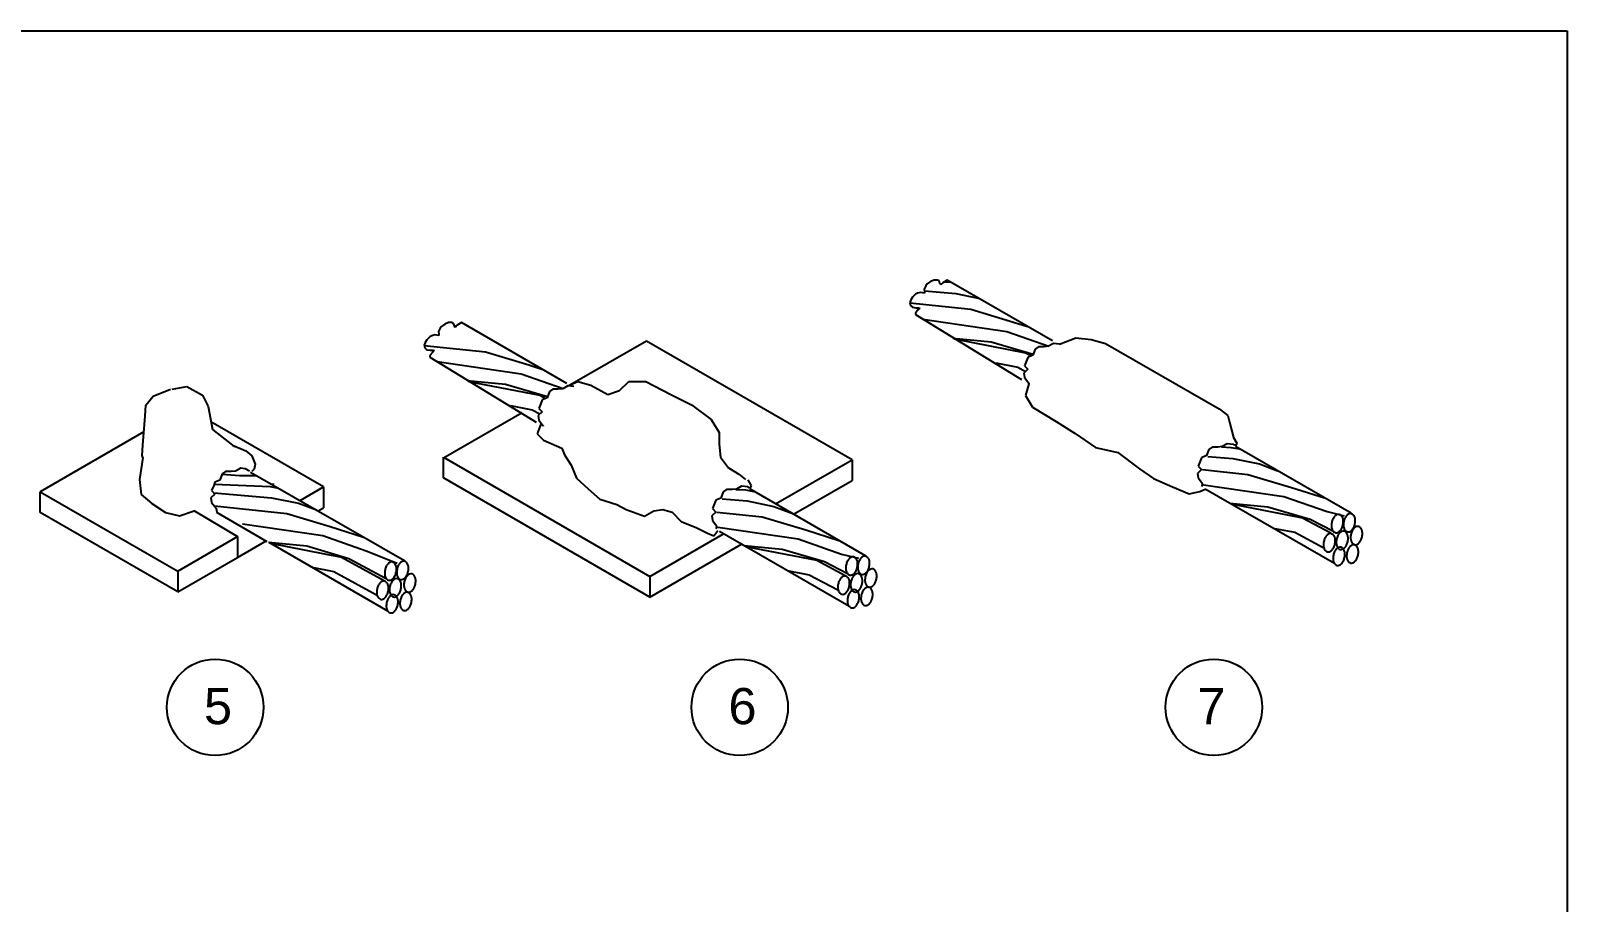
# Model space of a CAD drawing. Header units: millimetres. Extents: x 2046 to 14753, y 2361 to 29276.
# Drawn here: x 7503 to 8039, y 9559 to 9863 of the extents above; entities that cross this region are included whole.
import ezdxf
from ezdxf.enums import TextEntityAlignment as Align

# ---------------------------------------------------------------- set-up
doc = ezdxf.new("R2010")
doc.units = ezdxf.units.MM
doc.layers.add('DETAYLAR', color=7, linetype='Continuous')
doc.styles.add('ELEKTRIK', font='arial.ttf', dxfattribs={"height": 0.2})

msp = doc.modelspace()

# ---------------------------------------------------------------- linework, layer by layer
at = {"layer": 'DETAYLAR', "color": 4, "linetype": 'Continuous'}
for p, q in [((7026.924, 9862.618), (8038.859, 9862.618)), ((8038.859, 9862.618), (8038.859, 9255.122))]:
    msp.add_line(p, q, dxfattribs=at)
at = {"layer": 'DETAYLAR', "color": 4}
for p, q in [((7811.819, 9770.751), (7810.751, 9769.747)), ((7812.51, 9771.128), (7811.819, 9770.751)), ((7813.515, 9771.379), (7812.51, 9771.128)), ((7814.897, 9771.191), (7813.515, 9771.379)), ((7815.337, 9773.702), (7814.771, 9772.572)), ((7814.771, 9772.572), (7814.897, 9771.693)), ((7814.897, 9771.693), (7814.897, 9771.191)), ((7815.839, 9774.392), (7815.337, 9773.702)), ((7816.97, 9775.208), (7815.839, 9774.392)), ((7818.226, 9775.71), (7816.97, 9775.208)), ((7819.42, 9775.71), (7818.226, 9775.71)), ((7819.985, 9775.397), (7819.42, 9775.71)), ((7820.299, 9774.58), (7819.985, 9775.397)), ((7820.55, 9774.016), (7820.299, 9774.58)), ((7821.304, 9774.769), (7820.55, 9774.016)), ((7822.749, 9775.71), (7821.304, 9774.769)), ((7822.769, 9775.716), (7822.749, 9775.71)), ((7859.49, 9754.516), (7822.769, 9775.716)), ((7810.123, 9768.805), (7809.809, 9767.801)), ((7809.809, 9767.801), (7809.997, 9766.859)), ((7809.997, 9766.859), (7810.751, 9766.232)), ((7810.751, 9769.747), (7810.123, 9768.805)), ((7810.751, 9766.232), (7811.882, 9766.043)), ((7812.636, 9765.29), (7811.819, 9764.223)), ((7811.882, 9766.043), (7812.761, 9766.043)), ((7813.326, 9765.98), (7812.636, 9765.29)), ((7812.761, 9766.043), (7813.326, 9765.98)), ((7647.755, 9760.405), (7646.624, 9759.589)), ((7649.011, 9760.907), (7647.755, 9760.405)), ((7650.205, 9760.907), (7649.011, 9760.907)), ((7650.77, 9760.594), (7650.205, 9760.907)), ((7651.084, 9759.777), (7650.77, 9760.594)), ((7652.089, 9759.966), (7651.335, 9759.212)), ((7653.534, 9760.907), (7652.089, 9759.966)), ((7653.554, 9760.913), (7653.534, 9760.907)), ((7690.275, 9739.712), (7653.554, 9760.913)), ((7811.819, 9764.223), (7811.746, 9763.675)), ((7811.746, 9763.675), (7848.755, 9741.056)), ((7641.536, 9754.944), (7640.908, 9754.002)), ((7642.604, 9755.948), (7641.536, 9754.944)), ((7643.295, 9756.325), (7642.604, 9755.948)), ((7644.3, 9756.576), (7643.295, 9756.325)), ((7645.682, 9756.388), (7644.3, 9756.576)), ((7646.122, 9758.899), (7645.556, 9757.769)), ((7645.556, 9757.769), (7645.682, 9756.89)), ((7645.682, 9756.89), (7645.682, 9756.388)), ((7646.624, 9759.589), (7646.122, 9758.899)), ((7651.335, 9759.212), (7651.084, 9759.777)), ((7861.983, 9753.371), (7867.578, 9755.627)), ((7867.578, 9755.627), (7872.94, 9754.957)), ((7872.94, 9754.957), (7877.968, 9753.617)), ((7640.908, 9754.002), (7640.594, 9752.998)), ((7640.594, 9752.998), (7640.782, 9752.056)), ((7640.782, 9752.056), (7641.536, 9751.428)), ((7641.536, 9751.428), (7642.667, 9751.24)), ((7642.604, 9749.42), (7642.531, 9748.872)), ((7643.421, 9750.487), (7642.604, 9749.42)), ((7642.667, 9751.24), (7643.546, 9751.24)), ((7644.112, 9751.177), (7643.421, 9750.487)), ((7643.546, 9751.24), (7644.112, 9751.177)), ((7718.058, 9754.462), (7691.379, 9739.075)), ((7789.655, 9713.125), (7718.058, 9754.462)), ((7852.622, 9749.513), (7850.864, 9748.732)), ((7853.403, 9751.66), (7852.622, 9749.513)), ((7854.575, 9752.441), (7853.403, 9751.66)), ((7856.529, 9752.441), (7854.575, 9752.441)), ((7858.091, 9752.636), (7856.529, 9752.441)), ((7859.849, 9753.612), (7858.091, 9752.636)), ((7861.983, 9753.371), (7859.849, 9753.612)), ((7877.968, 9753.617), (7917.517, 9730.841)), ((7642.531, 9748.872), (7679.54, 9726.253)), ((7850.864, 9744.632), (7849.496, 9743.266)), ((7850.473, 9747.56), (7849.691, 9745.804)), ((7849.691, 9745.804), (7850.864, 9744.632)), ((7850.864, 9748.732), (7850.473, 9747.56)), ((7552.802, 9737.664), (7557.833, 9738.578)), ((7557.833, 9738.578), (7563.299, 9735.599)), ((7690.634, 9738.809), (7688.876, 9737.833)), ((7690.634, 9738.809), (7694.065, 9740.409)), ((7692.768, 9738.568), (7690.634, 9738.809)), ((7694.065, 9740.409), (7698.629, 9739.04)), ((7698.629, 9739.04), (7704.562, 9735.848)), ((7708.67, 9737.216), (7711.865, 9740.409)), ((7711.865, 9740.409), (7717.798, 9740.409)), ((7717.798, 9740.409), (7726.47, 9735.848)), ((7849.496, 9743.266), (7849.691, 9741.704)), ((7849.691, 9741.704), (7851.254, 9739.752)), ((7851.212, 9739.583), (7850.076, 9735.497)), ((7851.254, 9739.752), (7851.212, 9739.583)), ((7543.559, 9732.133), (7546.206, 9735.259)), ((7546.206, 9735.259), (7552.222, 9737.664)), ((7563.299, 9735.599), (7565.286, 9731.627)), ((7681.649, 9733.929), (7681.258, 9732.757)), ((7683.407, 9734.71), (7681.649, 9733.929)), ((7684.188, 9736.857), (7683.407, 9734.71)), ((7685.36, 9737.638), (7684.188, 9736.857)), ((7687.314, 9737.638), (7685.36, 9737.638)), ((7688.876, 9737.833), (7687.314, 9737.638)), ((7704.562, 9735.848), (7708.67, 9737.216)), ((7726.47, 9735.848), (7733.773, 9732.199)), ((7850.076, 9735.497), (7852.557, 9731.366)), ((7542.597, 9718.186), (7543.319, 9728.286)), ((7543.319, 9728.286), (7543.559, 9732.133)), ((7565.286, 9731.627), (7566.776, 9723.683)), ((7674.714, 9729.464), (7647.268, 9713.635)), ((7681.649, 9729.829), (7680.281, 9728.463)), ((7680.281, 9728.463), (7680.477, 9726.901)), ((7681.258, 9732.757), (7680.477, 9731)), ((7680.477, 9731), (7681.649, 9729.829)), ((7733.773, 9732.199), (7740.619, 9727.182)), ((7852.557, 9731.366), (7860.824, 9726.409)), ((7917.517, 9730.841), (7920.534, 9728.497)), ((7920.534, 9728.497), (7921.204, 9726.152)), ((7542.929, 9722.841), (7506.773, 9701.967)), ((7605.54, 9703.606), (7566.292, 9726.266)), ((7566.776, 9723.683), (7573.732, 9718.221)), ((7681.285, 9725.813), (7679.916, 9722.164)), ((7680.477, 9726.901), (7682.039, 9724.949)), ((7682.039, 9724.949), (7681.997, 9724.78)), ((7740.619, 9727.182), (7743.357, 9722.62)), ((7743.357, 9722.62), (7743.357, 9718.515)), ((7860.824, 9726.409), (7867.438, 9722.278)), ((7921.204, 9726.152), (7922.584, 9720.865)), ((7542.356, 9714.579), (7542.597, 9718.186)), ((7573.732, 9718.221), (7578.493, 9716.154)), ((7573.732, 9718.221), (7574.568, 9717.766)), ((7679.916, 9722.164), (7682.198, 9719.884)), ((7682.198, 9719.884), (7688.588, 9717.147)), ((7688.588, 9717.147), (7689.5, 9714.867)), ((7743.357, 9718.515), (7743.814, 9713.954)), ((7867.438, 9722.278), (7874.465, 9717.321)), ((7874.465, 9717.321), (7882.319, 9715.669)), ((7915.1, 9717.489), (7913.928, 9716.708)), ((7917.053, 9717.489), (7915.1, 9717.489)), ((7918.616, 9717.684), (7917.053, 9717.489)), ((7920.374, 9718.66), (7918.616, 9717.684)), ((7922.508, 9718.419), (7920.374, 9718.66)), ((7922.508, 9718.419), (7923.05, 9718.239)), ((7922.584, 9720.865), (7923.73, 9718.835)), ((7963.566, 9694.427), (7923.213, 9717.725)), ((7923.73, 9718.835), (7923.249, 9717.873)), ((7542.559, 9713.89), (7541.344, 9706.159)), ((7542.559, 9713.89), (7542.356, 9714.579)), ((7578.493, 9716.154), (7580.493, 9714.44)), ((7580.493, 9714.44), (7581.636, 9711.585)), ((7647.268, 9706.748), (7647.268, 9713.977)), ((7647.268, 9713.977), (7719.199, 9672.447)), ((7689.5, 9714.867), (7691.783, 9711.218)), ((7743.814, 9713.954), (7746.552, 9710.306)), ((7762.99, 9697.73), (7789.655, 9713.125)), ((7789.655, 9713.125), (7789.655, 9705.896)), ((7882.319, 9715.669), (7889.76, 9709.885)), ((7910.997, 9712.609), (7910.216, 9710.852)), ((7911.388, 9713.78), (7910.997, 9712.609)), ((7913.146, 9714.561), (7911.388, 9713.78)), ((7913.928, 9716.708), (7913.146, 9714.561)), ((7570.198, 9708.184), (7569.416, 9706.036)), ((7571.37, 9708.964), (7570.198, 9708.184)), ((7573.323, 9708.964), (7571.37, 9708.964)), ((7574.886, 9709.16), (7573.323, 9708.964)), ((7576.644, 9710.136), (7574.886, 9709.16)), ((7578.222, 9709.902), (7576.644, 9710.136)), ((7579.667, 9709.068), (7578.222, 9709.902)), ((7633.694, 9677.876), (7580.065, 9708.693)), ((7581.35, 9709.871), (7580.493, 9709.015)), ((7581.636, 9711.585), (7581.35, 9709.871)), ((7719.199, 9665.218), (7647.268, 9706.748)), ((7691.783, 9711.218), (7693.608, 9706.657)), ((7693.608, 9706.657), (7697.716, 9703.008)), ((7746.552, 9710.306), (7750.204, 9708.025)), ((7750.204, 9708.025), (7752.486, 9706.201)), ((7889.76, 9709.885), (7894.72, 9706.581)), ((7894.72, 9706.581), (7901.334, 9703.689)), ((7911.388, 9709.681), (7910.021, 9708.314)), ((7910.021, 9708.314), (7910.216, 9706.752)), ((7910.216, 9710.852), (7911.388, 9709.681)), ((7910.216, 9706.752), (7911.779, 9704.8)), ((7506.795, 9701.954), (7554.737, 9674.275)), ((7506.795, 9694.725), (7506.795, 9701.954)), ((7541.344, 9706.159), (7541.916, 9701.019)), ((7541.916, 9701.019), (7545.631, 9697.878)), ((7567.658, 9701.156), (7566.291, 9699.789)), ((7567.267, 9704.084), (7566.486, 9702.327)), ((7566.486, 9702.327), (7567.658, 9701.156)), ((7567.658, 9705.255), (7567.267, 9704.084)), ((7569.416, 9706.036), (7567.658, 9705.255)), ((7587.636, 9704.755), (7588.178, 9704.574)), ((7597.334, 9698.868), (7605.54, 9703.606)), ((7605.54, 9703.606), (7605.54, 9696.377)), ((7697.716, 9703.008), (7701.824, 9699.359)), ((7744.713, 9701.905), (7743.931, 9699.758)), ((7745.885, 9702.686), (7744.713, 9701.905)), ((7747.838, 9702.686), (7745.885, 9702.686)), ((7749.401, 9702.881), (7747.838, 9702.686)), ((7751.159, 9703.857), (7749.401, 9702.881)), ((7753.293, 9703.616), (7751.159, 9703.857)), ((7753.293, 9703.616), (7753.835, 9703.436)), ((7753.369, 9706.062), (7754.515, 9704.032)), ((7794.351, 9679.624), (7753.998, 9702.922)), ((7754.515, 9704.032), (7754.034, 9703.07)), ((7769.251, 9694.115), (7789.655, 9705.896)), ((7901.334, 9703.689), (7907.122, 9701.21)), ((7907.122, 9701.21), (7910.842, 9702.037)), ((7910.842, 9702.037), (7912.735, 9702.902)), ((7911.583, 9704.019), (7911.388, 9703.824)), ((7911.779, 9704.8), (7911.583, 9704.019)), ((7957.748, 9676.914), (7912.735, 9702.902)), ((7545.631, 9697.878), (7550.489, 9694.736)), ((7566.291, 9699.789), (7566.486, 9698.228)), ((7566.486, 9698.228), (7568.049, 9696.276)), ((7568.049, 9696.276), (7568.351, 9694.729)), ((7603.594, 9695.254), (7605.54, 9696.377)), ((7701.824, 9699.359), (7707.757, 9697.535)), ((7707.757, 9697.535), (7710.952, 9695.71)), ((7710.952, 9695.71), (7717.342, 9693.43)), ((7720.537, 9695.254), (7723.732, 9695.71)), ((7723.732, 9695.71), (7726.926, 9694.798)), ((7741.783, 9697.806), (7741.001, 9696.049)), ((7741.001, 9696.049), (7742.173, 9694.878)), ((7742.173, 9698.977), (7741.783, 9697.806)), ((7743.931, 9699.758), (7742.173, 9698.977)), ((7554.737, 9667.046), (7506.795, 9694.725)), ((7550.489, 9694.736), (7555.346, 9693.594)), ((7555.346, 9693.594), (7560.49, 9695.308)), ((7560.269, 9695.467), (7575.561, 9686.298)), ((7560.49, 9695.308), (7560.501, 9695.327)), ((7585.912, 9684.438), (7568.351, 9694.729)), ((7717.342, 9693.43), (7720.537, 9695.254)), ((7726.926, 9694.798), (7730.121, 9691.605)), ((7730.121, 9691.605), (7735.598, 9689.325)), ((7742.173, 9694.878), (7740.806, 9693.511)), ((7740.806, 9693.511), (7741.001, 9691.949)), ((7741.001, 9691.949), (7742.564, 9689.997)), ((7554.737, 9674.275), (7575.561, 9686.298)), ((7575.561, 9686.298), (7575.561, 9679.068)), ((7719.199, 9672.447), (7744.914, 9687.294)), ((7735.598, 9689.325), (7739.25, 9687.5)), ((7739.25, 9687.5), (7741.532, 9686.588)), ((7741.532, 9686.588), (7742.901, 9688.412)), ((7742.369, 9689.216), (7742.173, 9689.021)), ((7742.564, 9689.997), (7742.369, 9689.216)), ((7788.533, 9662.111), (7743.52, 9688.099)), ((7575.561, 9679.068), (7585.518, 9684.818)), ((7627.875, 9660.363), (7586.53, 9684.233)), ((7719.199, 9665.218), (7751.175, 9683.679)), ((7554.737, 9667.046), (7575.561, 9679.068)), ((7554.737, 9674.275), (7554.737, 9667.046)), ((7719.199, 9672.447), (7719.199, 9665.218))]:
    msp.add_line(p, q, dxfattribs=at)
at = {"layer": 'DETAYLAR', "color": 2}
for p, q in [((7814.857, 9771.975), (7825.805, 9771.063)), ((7821.928, 9775.065), (7824.065, 9774.968)), ((7825.805, 9771.063), (7833.593, 9769.467)), ((7809.815, 9767.771), (7831.099, 9765.532)), ((7831.099, 9765.532), (7846.259, 9760.964)), ((7814.279, 9762.127), (7843.612, 9757.837)), ((7846.259, 9760.964), (7850.819, 9759.521)), ((7824.766, 9755.506), (7838.078, 9754.23)), ((7825.284, 9755.207), (7850.109, 9750.383)), ((7843.612, 9757.837), (7858.256, 9752.727)), ((7640.6, 9752.968), (7661.884, 9750.729)), ((7661.884, 9750.729), (7677.044, 9746.161)), ((7838.078, 9754.23), (7852.756, 9749.902)), ((7850.109, 9750.383), (7852.141, 9749.299)), ((7852.756, 9749.902), (7852.762, 9749.899)), ((7645.064, 9747.324), (7674.397, 9743.034)), ((7677.044, 9746.161), (7681.604, 9744.718)), ((7839.811, 9746.82), (7847.462, 9745.333)), ((7847.462, 9745.333), (7850.137, 9743.907)), ((7655.551, 9740.703), (7668.863, 9739.427)), ((7656.07, 9740.404), (7680.894, 9735.58)), ((7668.863, 9739.427), (7683.541, 9735.099)), ((7674.397, 9743.034), (7689.041, 9737.924)), ((7680.894, 9735.58), (7682.926, 9734.496)), ((7683.541, 9735.099), (7683.547, 9735.096)), ((7670.596, 9732.017), (7678.247, 9730.53)), ((7678.247, 9730.53), (7680.922, 9729.103)), ((7918.409, 9717.547), (7921.805, 9717.392)), ((7921.805, 9717.392), (7924.7, 9716.866)), ((7913.623, 9714.266), (7922.286, 9713.545)), ((7922.286, 9713.545), (7931.671, 9711.621)), ((7570.171, 9708.111), (7576.207, 9707.587)), ((7576.207, 9707.587), (7582.207, 9707.587)), ((7582.207, 9707.587), (7582.307, 9707.544)), ((7911.812, 9709.673), (7927.58, 9708.014)), ((7927.58, 9708.014), (7942.74, 9703.445)), ((7931.671, 9711.621), (7937.878, 9709.258)), ((7567.255, 9701.559), (7587.415, 9699.88)), ((7567.444, 9704.613), (7586.933, 9703.728)), ((7586.933, 9703.728), (7589.828, 9703.202)), ((7749.194, 9702.744), (7752.59, 9702.589)), ((7752.59, 9702.589), (7755.485, 9702.063)), ((7912.163, 9704.404), (7940.093, 9700.319)), ((7942.74, 9703.445), (7954.252, 9699.805)), ((7567.465, 9697.005), (7592.708, 9694.349)), ((7587.415, 9699.88), (7596.799, 9697.956)), ((7596.799, 9697.956), (7603.006, 9695.593)), ((7744.408, 9699.463), (7753.071, 9698.742)), ((7753.071, 9698.742), (7762.456, 9696.818)), ((7762.456, 9696.818), (7768.663, 9694.455)), ((7921.247, 9697.988), (7934.558, 9696.712)), ((7921.765, 9697.688), (7946.59, 9692.865)), ((7934.558, 9696.712), (7949.237, 9692.384)), ((7940.093, 9700.319), (7955.253, 9695.029)), ((7577.291, 9690.739), (7605.221, 9686.654)), ((7592.708, 9694.349), (7607.868, 9689.78)), ((7742.597, 9694.87), (7758.365, 9693.211)), ((7758.365, 9693.211), (7773.525, 9688.642)), ((7946.59, 9692.865), (7956.51, 9687.575)), ((7949.237, 9692.384), (7957.232, 9688.296)), ((7955.253, 9695.029), (7961.082, 9693.587)), ((7605.221, 9686.654), (7620.381, 9681.364)), ((7607.868, 9689.78), (7619.38, 9686.14)), ((7742.948, 9689.601), (7770.878, 9685.516)), ((7770.878, 9685.516), (7786.038, 9680.226)), ((7773.525, 9688.642), (7785.037, 9685.002)), ((7936.292, 9689.301), (7943.943, 9687.815)), ((7943.943, 9687.815), (7953.863, 9682.525)), ((7586.375, 9684.323), (7599.687, 9683.047)), ((7586.894, 9684.024), (7611.718, 9679.2)), ((7599.687, 9683.047), (7614.365, 9678.719)), ((7620.381, 9681.364), (7631.209, 9677.036)), ((7752.032, 9683.185), (7765.343, 9681.909)), ((7752.55, 9682.885), (7777.375, 9678.061)), ((7765.343, 9681.909), (7780.022, 9677.581)), ((7786.038, 9680.226), (7791.867, 9678.784)), ((7601.42, 9675.637), (7609.071, 9674.15)), ((7611.718, 9679.2), (7626.637, 9671.024)), ((7614.365, 9678.719), (7627.359, 9671.745)), ((7767.077, 9674.498), (7774.728, 9673.012)), ((7777.375, 9678.061), (7787.295, 9672.772)), ((7780.022, 9677.581), (7788.017, 9673.493)), ((7609.071, 9674.15), (7623.991, 9665.974)), ((7774.728, 9673.012), (7784.648, 9667.722))]:
    msp.add_line(p, q, dxfattribs=at)
for centre in [(7567.769, 9626.814), (7750.512, 9626.814), (7915.724, 9626.814)]:
    msp.add_circle(centre, 16.81, dxfattribs=at)
at = {"layer": 'DETAYLAR', "color": 4}
for centre, radius, start, end in [((7961.964, 9690.162), 5.277, 167.91312, 182.17153), ((7961.964, 9690.162), 5.277, 153.65471, 167.91312), ((7960.466, 9690.904), 3.605, 136.38361, 153.65471), ((7959.597, 9691.731), 2.406, 111.93855, 136.38361), ((7959.169, 9692.795), 1.26, 77.91312, 111.93855), ((7959.169, 9692.795), 1.26, 43.88769, 77.91312), ((7958.343, 9692), 2.406, 19.44262, 43.88769), ((7955.541, 9691.537), 5.277, 333.65471, 347.91312), ((7957.212, 9691.601), 3.605, 2.17153, 19.44262), ((7955.541, 9691.537), 5.277, 347.91312, 2.17153), ((7966.14, 9690.44), 5.277, 167.91312, 182.17153), ((7964.469, 9690.377), 3.605, 182.17153, 199.44262), ((7966.14, 9690.44), 5.277, 153.65471, 167.91312), ((7964.642, 9691.182), 3.605, 136.38361, 153.65471), ((7963.773, 9692.01), 2.406, 111.93855, 136.38361), ((7963.345, 9693.073), 1.26, 77.91312, 111.93855), ((7963.345, 9693.073), 1.26, 43.88769, 77.91312), ((7962.519, 9692.278), 2.406, 19.44262, 43.88769), ((7959.717, 9691.816), 5.277, 333.65471, 347.91312), ((7961.388, 9691.879), 3.605, 2.17153, 19.44262), ((7959.717, 9691.816), 5.277, 347.91312, 2.17153), ((7959.18, 9683.485), 5.277, 153.65471, 167.91312), ((7957.682, 9684.227), 3.605, 136.38361, 153.65471), ((7956.813, 9685.054), 2.406, 111.93855, 136.38361), ((7956.385, 9686.118), 1.26, 77.91312, 111.93855), ((7956.385, 9686.118), 1.26, 43.88769, 77.91312), ((7960.293, 9690.099), 3.605, 182.17153, 199.44262), ((7959.162, 9689.7), 2.406, 199.44262, 223.88769), ((7955.559, 9685.323), 2.406, 19.44262, 43.88769), ((7958.336, 9688.905), 1.26, 223.88769, 257.91312), ((7954.428, 9684.924), 3.605, 2.17153, 19.44262), ((7952.757, 9684.86), 5.277, 347.91312, 2.17153), ((7958.336, 9688.905), 1.26, 257.91312, 291.93855), ((7963.634, 9684.32), 5.277, 167.91312, 182.17153), ((7963.634, 9684.32), 5.277, 153.65471, 167.91312), ((7957.908, 9689.968), 2.406, 291.93855, 316.38361), ((7962.136, 9685.062), 3.605, 136.38361, 153.65471), ((7961.268, 9685.889), 2.406, 111.93855, 136.38361), ((7957.04, 9690.796), 3.605, 316.38361, 333.65471), ((7960.839, 9686.952), 1.26, 77.91312, 111.93855), ((7963.338, 9689.978), 2.406, 199.44262, 223.88769), ((7960.839, 9686.952), 1.26, 43.88769, 77.91312), ((7962.512, 9689.183), 1.26, 223.88769, 257.91312), ((7960.013, 9686.158), 2.406, 19.44262, 43.88769), ((7962.512, 9689.183), 1.26, 257.91312, 291.93855), ((7958.882, 9685.758), 3.605, 2.17153, 19.44262), ((7957.212, 9685.695), 5.277, 347.91312, 2.17153), ((7962.084, 9690.246), 2.406, 291.93855, 316.38361), ((7968.645, 9685.989), 5.277, 167.91312, 182.17153), ((7966.975, 9685.926), 3.605, 182.17153, 199.44262), ((7968.645, 9685.989), 5.277, 153.65471, 167.91312), ((7961.216, 9691.074), 3.605, 316.38361, 333.65471), ((7967.147, 9686.731), 3.605, 136.38361, 153.65471), ((7966.279, 9687.558), 2.406, 111.93855, 136.38361), ((7965.851, 9688.621), 1.26, 77.91312, 111.93855), ((7965.851, 9688.621), 1.26, 43.88769, 77.91312), ((7963.721, 9686.622), 3.605, 316.38361, 333.65471), ((7965.025, 9687.827), 2.406, 19.44262, 43.88769), ((7962.223, 9687.364), 5.277, 333.65471, 347.91312), ((7963.894, 9687.428), 3.605, 2.17153, 19.44262), ((7962.223, 9687.364), 5.277, 347.91312, 2.17153), ((7794.13, 9678.27), 1.26, 77.91312, 111.93855), ((7959.18, 9683.485), 5.277, 167.91312, 182.17153), ((7957.509, 9683.422), 3.605, 182.17153, 199.44262), ((7956.378, 9683.022), 2.406, 199.44262, 223.88769), ((7955.552, 9682.228), 1.26, 223.88769, 257.91312), ((7955.552, 9682.228), 1.26, 257.91312, 291.93855), ((7955.124, 9683.291), 2.406, 291.93855, 316.38361), ((7954.255, 9684.118), 3.605, 316.38361, 333.65471), ((7962.521, 9678.755), 5.277, 167.91312, 182.17153), ((7962.521, 9678.755), 5.277, 153.65471, 167.91312), ((7952.757, 9684.86), 5.277, 333.65471, 347.91312), ((7961.022, 9679.497), 3.605, 136.38361, 153.65471), ((7961.964, 9684.256), 3.605, 182.17153, 199.44262), ((7960.154, 9680.325), 2.406, 111.93855, 136.38361), ((7960.833, 9683.857), 2.406, 199.44262, 223.88769), ((7960.007, 9683.063), 1.26, 223.88769, 257.91312), ((7959.726, 9681.388), 1.26, 77.91312, 111.93855), ((7960.007, 9683.063), 1.26, 257.91312, 291.93855), ((7959.726, 9681.388), 1.26, 43.88769, 77.91312), ((7959.578, 9684.126), 2.406, 291.93855, 316.38361), ((7958.9, 9680.593), 2.406, 19.44262, 43.88769), ((7957.769, 9680.194), 3.605, 2.17153, 19.44262), ((7956.098, 9680.131), 5.277, 347.91312, 2.17153), ((7958.71, 9684.953), 3.605, 316.38361, 333.65471), ((7957.212, 9685.695), 5.277, 333.65471, 347.91312), ((7967.253, 9679.59), 5.277, 167.91312, 182.17153), ((7967.253, 9679.59), 5.277, 153.65471, 167.91312), ((7965.755, 9680.332), 3.605, 136.38361, 153.65471), ((7964.887, 9681.159), 2.406, 111.93855, 136.38361), ((7965.844, 9685.526), 2.406, 199.44262, 223.88769), ((7964.459, 9682.223), 1.26, 77.91312, 111.93855), ((7965.018, 9684.732), 1.26, 223.88769, 257.91312), ((7964.459, 9682.223), 1.26, 43.88769, 77.91312), ((7965.018, 9684.732), 1.26, 257.91312, 291.93855), ((7963.633, 9681.428), 2.406, 19.44262, 43.88769), ((7964.59, 9685.795), 2.406, 291.93855, 316.38361), ((7960.831, 9680.965), 5.277, 333.65471, 347.91312), ((7962.502, 9681.029), 3.605, 2.17153, 19.44262), ((7960.831, 9680.965), 5.277, 347.91312, 2.17153), ((7632.091, 9673.611), 5.277, 167.91312, 182.17153), ((7632.091, 9673.611), 5.277, 153.65471, 167.91312), ((7630.593, 9674.353), 3.605, 136.38361, 153.65471), ((7629.725, 9675.18), 2.406, 111.93855, 136.38361), ((7629.297, 9676.244), 1.26, 77.91312, 111.93855), ((7629.297, 9676.244), 1.26, 43.88769, 77.91312), ((7628.471, 9675.449), 2.406, 19.44262, 43.88769), ((7627.34, 9675.05), 3.605, 2.17153, 19.44262), ((7625.669, 9674.986), 5.277, 347.91312, 2.17153), ((7636.267, 9673.889), 5.277, 167.91312, 182.17153), ((7636.267, 9673.889), 5.277, 153.65471, 167.91312), ((7634.769, 9674.631), 3.605, 136.38361, 153.65471), ((7633.901, 9675.459), 2.406, 111.93855, 136.38361), ((7633.473, 9676.522), 1.26, 77.91312, 111.93855), ((7633.473, 9676.522), 1.26, 43.88769, 77.91312), ((7632.647, 9675.727), 2.406, 19.44262, 43.88769), ((7629.845, 9675.265), 5.277, 333.65471, 347.91312), ((7631.516, 9675.328), 3.605, 2.17153, 19.44262), ((7629.845, 9675.265), 5.277, 347.91312, 2.17153), ((7792.749, 9675.359), 5.277, 167.91312, 182.17153), ((7791.078, 9675.296), 3.605, 182.17153, 199.44262), ((7792.749, 9675.359), 5.277, 153.65471, 167.91312), ((7791.251, 9676.101), 3.605, 136.38361, 153.65471), ((7790.382, 9676.928), 2.406, 111.93855, 136.38361), ((7789.954, 9677.992), 1.26, 77.91312, 111.93855), ((7789.954, 9677.992), 1.26, 43.88769, 77.91312), ((7787.825, 9675.993), 3.605, 316.38361, 333.65471), ((7789.128, 9677.197), 2.406, 19.44262, 43.88769), ((7786.326, 9676.734), 5.277, 333.65471, 347.91312), ((7787.997, 9676.798), 3.605, 2.17153, 19.44262), ((7786.326, 9676.734), 5.277, 347.91312, 2.17153), ((7796.925, 9675.637), 5.277, 167.91312, 182.17153), ((7795.254, 9675.574), 3.605, 182.17153, 199.44262), ((7796.925, 9675.637), 5.277, 153.65471, 167.91312), ((7794.123, 9675.175), 2.406, 199.44262, 223.88769), ((7795.427, 9676.379), 3.605, 136.38361, 153.65471), ((7794.558, 9677.207), 2.406, 111.93855, 136.38361), ((7794.13, 9678.27), 1.26, 43.88769, 77.91312), ((7792.001, 9676.271), 3.605, 316.38361, 333.65471), ((7797.932, 9671.928), 3.605, 136.38361, 153.65471), ((7793.304, 9677.475), 2.406, 19.44262, 43.88769), ((7790.503, 9677.013), 5.277, 333.65471, 347.91312), ((7797.064, 9672.755), 2.406, 111.93855, 136.38361), ((7792.173, 9677.076), 3.605, 2.17153, 19.44262), ((7790.503, 9677.013), 5.277, 347.91312, 2.17153), ((7796.636, 9673.818), 1.26, 77.91312, 111.93855), ((7796.636, 9673.818), 1.26, 43.88769, 77.91312), ((7795.81, 9673.024), 2.406, 19.44262, 43.88769), ((7960.85, 9678.692), 3.605, 182.17153, 199.44262), ((7959.719, 9678.293), 2.406, 199.44262, 223.88769), ((7958.893, 9677.498), 1.26, 223.88769, 257.91312), ((7958.893, 9677.498), 1.26, 257.91312, 291.93855), ((7958.465, 9678.561), 2.406, 291.93855, 316.38361), ((7957.596, 9679.389), 3.605, 316.38361, 333.65471), ((7956.098, 9680.131), 5.277, 333.65471, 347.91312), ((7965.583, 9679.527), 3.605, 182.17153, 199.44262), ((7964.452, 9679.127), 2.406, 199.44262, 223.88769), ((7963.626, 9678.333), 1.26, 223.88769, 257.91312), ((7963.626, 9678.333), 1.26, 257.91312, 291.93855), ((7963.198, 9679.396), 2.406, 291.93855, 316.38361), ((7962.329, 9680.223), 3.605, 316.38361, 333.65471), ((7629.307, 9666.934), 5.277, 153.65471, 167.91312), ((7627.809, 9667.676), 3.605, 136.38361, 153.65471), ((7626.941, 9668.503), 2.406, 111.93855, 136.38361), ((7626.513, 9669.566), 1.26, 77.91312, 111.93855), ((7626.513, 9669.566), 1.26, 43.88769, 77.91312), ((7630.421, 9673.548), 3.605, 182.17153, 199.44262), ((7629.29, 9673.149), 2.406, 199.44262, 223.88769), ((7625.687, 9668.772), 2.406, 19.44262, 43.88769), ((7628.464, 9672.354), 1.26, 223.88769, 257.91312), ((7624.555, 9668.373), 3.605, 2.17153, 19.44262), ((7628.464, 9672.354), 1.26, 257.91312, 291.93855), ((7633.762, 9667.769), 5.277, 167.91312, 182.17153), ((7633.762, 9667.769), 5.277, 153.65471, 167.91312), ((7628.035, 9673.417), 2.406, 291.93855, 316.38361), ((7632.264, 9668.511), 3.605, 136.38361, 153.65471), ((7631.395, 9669.338), 2.406, 111.93855, 136.38361), ((7627.167, 9674.245), 3.605, 316.38361, 333.65471), ((7625.669, 9674.986), 5.277, 333.65471, 347.91312), ((7630.967, 9670.401), 1.26, 77.91312, 111.93855), ((7634.597, 9673.826), 3.605, 182.17153, 199.44262), ((7633.466, 9673.427), 2.406, 199.44262, 223.88769), ((7630.967, 9670.401), 1.26, 43.88769, 77.91312), ((7632.64, 9672.632), 1.26, 223.88769, 257.91312), ((7630.141, 9669.607), 2.406, 19.44262, 43.88769), ((7632.64, 9672.632), 1.26, 257.91312, 291.93855), ((7629.01, 9669.207), 3.605, 2.17153, 19.44262), ((7627.339, 9669.144), 5.277, 347.91312, 2.17153), ((7632.211, 9673.695), 2.406, 291.93855, 316.38361), ((7638.773, 9669.438), 5.277, 167.91312, 182.17153), ((7637.102, 9669.375), 3.605, 182.17153, 199.44262), ((7638.773, 9669.438), 5.277, 153.65471, 167.91312), ((7631.343, 9674.523), 3.605, 316.38361, 333.65471), ((7637.275, 9670.18), 3.605, 136.38361, 153.65471), ((7636.407, 9671.007), 2.406, 111.93855, 136.38361), ((7635.978, 9672.07), 1.26, 77.91312, 111.93855), ((7635.978, 9672.07), 1.26, 43.88769, 77.91312), ((7635.152, 9671.276), 2.406, 19.44262, 43.88769), ((7632.351, 9670.813), 5.277, 333.65471, 347.91312), ((7634.021, 9670.877), 3.605, 2.17153, 19.44262), ((7632.351, 9670.813), 5.277, 347.91312, 2.17153), ((7789.965, 9668.682), 5.277, 167.91312, 182.17153), ((7789.965, 9668.682), 5.277, 153.65471, 167.91312), ((7788.467, 9669.424), 3.605, 136.38361, 153.65471), ((7787.598, 9670.251), 2.406, 111.93855, 136.38361), ((7787.17, 9671.314), 1.26, 77.91312, 111.93855), ((7787.17, 9671.314), 1.26, 43.88769, 77.91312), ((7789.947, 9674.897), 2.406, 199.44262, 223.88769), ((7786.344, 9670.52), 2.406, 19.44262, 43.88769), ((7789.121, 9674.102), 1.26, 223.88769, 257.91312), ((7783.542, 9670.057), 5.277, 333.65471, 347.91312), ((7785.213, 9670.121), 3.605, 2.17153, 19.44262), ((7783.542, 9670.057), 5.277, 347.91312, 2.17153), ((7789.121, 9674.102), 1.26, 257.91312, 291.93855), ((7794.419, 9669.517), 5.277, 167.91312, 182.17153), ((7792.749, 9669.453), 3.605, 182.17153, 199.44262), ((7794.419, 9669.517), 5.277, 153.65471, 167.91312), ((7788.693, 9675.165), 2.406, 291.93855, 316.38361), ((7792.921, 9670.259), 3.605, 136.38361, 153.65471), ((7792.053, 9671.086), 2.406, 111.93855, 136.38361), ((7791.625, 9672.149), 1.26, 77.91312, 111.93855), ((7791.625, 9672.149), 1.26, 43.88769, 77.91312), ((7793.297, 9674.38), 1.26, 223.88769, 257.91312), ((7790.798, 9671.355), 2.406, 19.44262, 43.88769), ((7787.997, 9670.892), 5.277, 333.65471, 347.91312), ((7793.297, 9674.38), 1.26, 257.91312, 291.93855), ((7789.667, 9670.955), 3.605, 2.17153, 19.44262), ((7787.997, 9670.892), 5.277, 347.91312, 2.17153), ((7792.869, 9675.443), 2.406, 291.93855, 316.38361), ((7799.43, 9671.186), 5.277, 167.91312, 182.17153), ((7797.76, 9671.123), 3.605, 182.17153, 199.44262), ((7799.43, 9671.186), 5.277, 153.65471, 167.91312), ((7796.629, 9670.723), 2.406, 199.44262, 223.88769), ((7795.803, 9669.929), 1.26, 223.88769, 257.91312), ((7795.375, 9670.992), 2.406, 291.93855, 316.38361), ((7794.506, 9671.819), 3.605, 316.38361, 333.65471), ((7793.008, 9672.561), 5.277, 333.65471, 347.91312), ((7794.679, 9672.625), 3.605, 2.17153, 19.44262), ((7793.008, 9672.561), 5.277, 347.91312, 2.17153), ((7629.307, 9666.934), 5.277, 167.91312, 182.17153), ((7627.637, 9666.871), 3.605, 182.17153, 199.44262), ((7626.506, 9666.471), 2.406, 199.44262, 223.88769), ((7625.68, 9665.677), 1.26, 223.88769, 257.91312), ((7625.68, 9665.677), 1.26, 257.91312, 291.93855), ((7625.251, 9666.74), 2.406, 291.93855, 316.38361), ((7624.383, 9667.567), 3.605, 316.38361, 333.65471), ((7632.648, 9662.204), 5.277, 153.65471, 167.91312), ((7622.885, 9668.309), 5.277, 333.65471, 347.91312), ((7631.15, 9662.946), 3.605, 136.38361, 153.65471), ((7622.885, 9668.309), 5.277, 347.91312, 2.17153), ((7632.091, 9667.705), 3.605, 182.17153, 199.44262), ((7630.282, 9663.774), 2.406, 111.93855, 136.38361), ((7630.96, 9667.306), 2.406, 199.44262, 223.88769), ((7630.134, 9666.511), 1.26, 223.88769, 257.91312), ((7629.853, 9664.837), 1.26, 77.91312, 111.93855), ((7630.134, 9666.511), 1.26, 257.91312, 291.93855), ((7629.853, 9664.837), 1.26, 43.88769, 77.91312), ((7629.706, 9667.575), 2.406, 291.93855, 316.38361), ((7629.027, 9664.042), 2.406, 19.44262, 43.88769), ((7627.896, 9663.643), 3.605, 2.17153, 19.44262), ((7626.226, 9663.58), 5.277, 347.91312, 2.17153), ((7628.837, 9668.402), 3.605, 316.38361, 333.65471), ((7627.339, 9669.144), 5.277, 333.65471, 347.91312), ((7637.381, 9663.039), 5.277, 167.91312, 182.17153), ((7637.381, 9663.039), 5.277, 153.65471, 167.91312), ((7635.883, 9663.781), 3.605, 136.38361, 153.65471), ((7635.014, 9664.608), 2.406, 111.93855, 136.38361), ((7635.971, 9668.975), 2.406, 199.44262, 223.88769), ((7634.586, 9665.671), 1.26, 77.91312, 111.93855), ((7635.145, 9668.181), 1.26, 223.88769, 257.91312), ((7634.586, 9665.671), 1.26, 43.88769, 77.91312), ((7635.145, 9668.181), 1.26, 257.91312, 291.93855), ((7633.76, 9664.877), 2.406, 19.44262, 43.88769), ((7634.717, 9669.244), 2.406, 291.93855, 316.38361), ((7632.629, 9664.478), 3.605, 2.17153, 19.44262), ((7630.959, 9664.414), 5.277, 347.91312, 2.17153), ((7633.849, 9670.071), 3.605, 316.38361, 333.65471), ((7788.294, 9668.619), 3.605, 182.17153, 199.44262), ((7787.163, 9668.219), 2.406, 199.44262, 223.88769), ((7786.337, 9667.425), 1.26, 223.88769, 257.91312), ((7786.337, 9667.425), 1.26, 257.91312, 291.93855), ((7785.909, 9668.488), 2.406, 291.93855, 316.38361), ((7785.041, 9669.315), 3.605, 316.38361, 333.65471), ((7793.306, 9663.952), 5.277, 167.91312, 182.17153), ((7791.635, 9663.889), 3.605, 182.17153, 199.44262), ((7793.306, 9663.952), 5.277, 153.65471, 167.91312), ((7791.808, 9664.694), 3.605, 136.38361, 153.65471), ((7790.939, 9665.522), 2.406, 111.93855, 136.38361), ((7791.618, 9669.054), 2.406, 199.44262, 223.88769), ((7790.792, 9668.259), 1.26, 223.88769, 257.91312), ((7790.511, 9666.585), 1.26, 77.91312, 111.93855), ((7790.792, 9668.259), 1.26, 257.91312, 291.93855), ((7790.511, 9666.585), 1.26, 43.88769, 77.91312), ((7790.363, 9669.323), 2.406, 291.93855, 316.38361), ((7789.685, 9665.79), 2.406, 19.44262, 43.88769), ((7786.883, 9665.328), 5.277, 333.65471, 347.91312), ((7788.554, 9665.391), 3.605, 2.17153, 19.44262), ((7786.883, 9665.328), 5.277, 347.91312, 2.17153), ((7789.495, 9670.15), 3.605, 316.38361, 333.65471), ((7798.038, 9664.787), 5.277, 167.91312, 182.17153), ((7796.368, 9664.724), 3.605, 182.17153, 199.44262), ((7798.038, 9664.787), 5.277, 153.65471, 167.91312), ((7795.237, 9664.324), 2.406, 199.44262, 223.88769), ((7796.54, 9665.529), 3.605, 136.38361, 153.65471), ((7795.672, 9666.356), 2.406, 111.93855, 136.38361), ((7795.244, 9667.419), 1.26, 77.91312, 111.93855), ((7795.244, 9667.419), 1.26, 43.88769, 77.91312), ((7795.803, 9669.929), 1.26, 257.91312, 291.93855), ((7793.114, 9665.42), 3.605, 316.38361, 333.65471), ((7794.418, 9666.625), 2.406, 19.44262, 43.88769), ((7791.616, 9666.162), 5.277, 333.65471, 347.91312), ((7793.287, 9666.226), 3.605, 2.17153, 19.44262), ((7791.616, 9666.162), 5.277, 347.91312, 2.17153), ((7632.648, 9662.204), 5.277, 167.91312, 182.17153), ((7630.978, 9662.141), 3.605, 182.17153, 199.44262), ((7629.847, 9661.742), 2.406, 199.44262, 223.88769), ((7629.02, 9660.947), 1.26, 223.88769, 257.91312), ((7629.02, 9660.947), 1.26, 257.91312, 291.93855), ((7628.592, 9662.01), 2.406, 291.93855, 316.38361), ((7627.724, 9662.838), 3.605, 316.38361, 333.65471), ((7626.226, 9663.58), 5.277, 333.65471, 347.91312), ((7635.71, 9662.976), 3.605, 182.17153, 199.44262), ((7634.579, 9662.576), 2.406, 199.44262, 223.88769), ((7633.753, 9661.782), 1.26, 223.88769, 257.91312), ((7633.753, 9661.782), 1.26, 257.91312, 291.93855), ((7633.325, 9662.845), 2.406, 291.93855, 316.38361), ((7632.457, 9663.672), 3.605, 316.38361, 333.65471), ((7630.959, 9664.414), 5.277, 333.65471, 347.91312), ((7790.504, 9663.49), 2.406, 199.44262, 223.88769), ((7789.678, 9662.695), 1.26, 223.88769, 257.91312), ((7789.678, 9662.695), 1.26, 257.91312, 291.93855), ((7789.25, 9663.758), 2.406, 291.93855, 316.38361), ((7788.381, 9664.586), 3.605, 316.38361, 333.65471), ((7794.411, 9663.53), 1.26, 223.88769, 257.91312), ((7794.411, 9663.53), 1.26, 257.91312, 291.93855), ((7793.983, 9664.593), 2.406, 291.93855, 316.38361)]:
    msp.add_arc(centre, radius, start, end, dxfattribs=at)

# ---------------------------------------------------------------- texts
at = {"layer": 'DETAYLAR', "color": 4, "style": 'ELEKTRIK'}
for s, p in [('5', (7568.743, 9620.935)), ('6', (7751.485, 9620.935)), ('7', (7914.854, 9620.935))]:
    msp.add_text(s, height=12.607, dxfattribs=at).set_placement(p, align=Align.CENTER)

doc.saveas('drawing.dxf')
